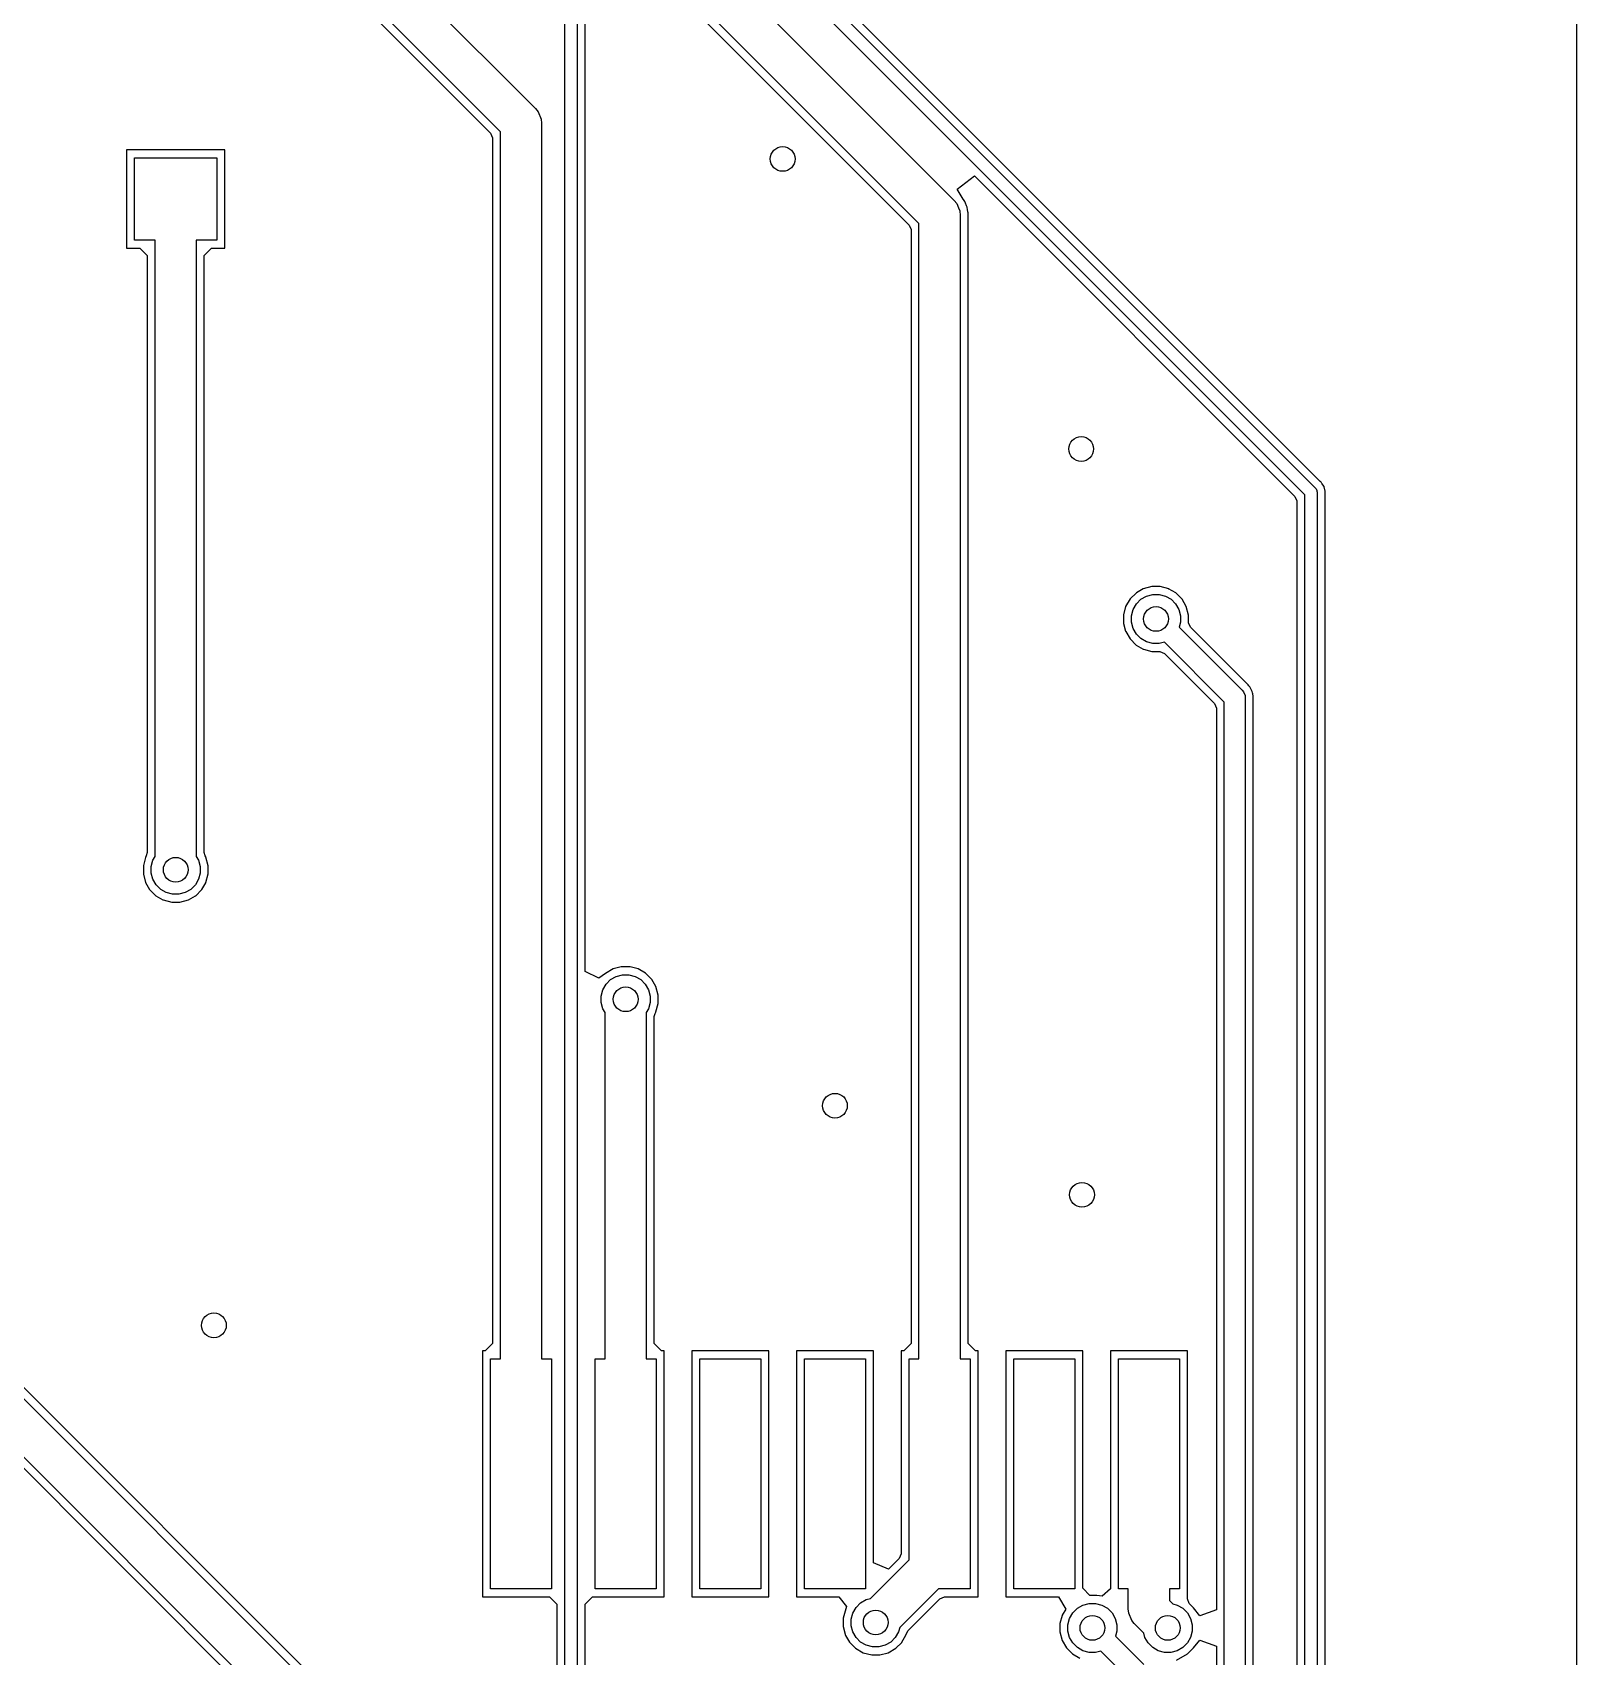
# Model space of a CAD drawing. Header units: inches. Extents: x 3.92 to 7.78, y -6.06 to -2.2.
# Drawn here: x 7.038 to 7.776, y -5.184 to -4.409 of the extents above; entities that cross this region are included whole.
import ezdxf

# ---------------------------------------------------------------- set-up
doc = ezdxf.new("R2010")
doc.units = ezdxf.units.IN
doc.header["$MEASUREMENT"] = 0
doc.layers.add('F.Cu', color=13, linetype='CONTINUOUS', true_color=0xc83434)

msp = doc.modelspace()

# ---------------------------------------------------------------- linework, layer by layer
at = {"layer": 'F.Cu', "linetype": 'CONTINUOUS'}
for p, q in [((7.17225, -4.18293), (7.47822, -4.48891)), ((7.46142, -4.49994), (7.15545, -4.19397)), ((7.26673, -4.24217), (7.65077, -4.62621)), ((7.65276, -4.62283), (7.27146, -4.2415)), ((7.64573, -4.62952), (7.26169, -4.24548)), ((7.12769, -4.29453), (7.27822, -4.44506)), ((7.77559, -4.29913), (7.77559, -6.0237)), ((7.10803, -4.30815), (7.25673, -4.45677)), ((7.26142, -4.4561), (7.11089, -4.30557)), ((7.3072, -4.35114), (7.45673, -4.50063)), ((7.29219, -5.79351), (7.29219, -4.36573)), ((7.29809, -4.36451), (7.29809, -5.79228)), ((7.30193, -4.85713), (7.30193, -4.36453)), ((7.27822, -4.44506), (7.27944, -4.44656)), ((7.27944, -4.44656), (7.27944, -4.44656)), ((7.27944, -4.44656), (7.28091, -4.4501)), ((7.28091, -4.4501), (7.2811, -4.45202)), ((7.2811, -4.45202), (7.2811, -5.02736)), ((7.25673, -4.45677), (7.25764, -4.45894)), ((7.25764, -4.45894), (7.25764, -5.03488)), ((7.26142, -5.02736), (7.26142, -4.4561)), ((7.1298, -4.46472), (7.08283, -4.46472)), ((7.08283, -4.46472), (7.08283, -4.51169)), ((7.1298, -4.51169), (7.1298, -4.46472)), ((7.08661, -4.50787), (7.08661, -4.4685)), ((7.08661, -4.4685), (7.12598, -4.4685)), ((7.12598, -4.4685), (7.12598, -4.50787)), ((7.47969, -4.4835), (7.48791, -4.47709)), ((7.48791, -4.47709), (7.64106, -4.63024)), ((7.47822, -4.48891), (7.47944, -4.4904)), ((7.47944, -4.4904), (7.48029, -4.49244)), ((7.48256, -4.48827), (7.47969, -4.4835)), ((7.48264, -4.48843), (7.48256, -4.48827)), ((7.48331, -4.48937), (7.48264, -4.48843)), ((7.48339, -4.48953), (7.48331, -4.48937)), ((7.48339, -4.48957), (7.48339, -4.48953)), ((7.48346, -4.48976), (7.48339, -4.48957)), ((7.48366, -4.49016), (7.48346, -4.48976)), ((7.48409, -4.49146), (7.48366, -4.49016)), ((7.48029, -4.49244), (7.48086, -4.49382)), ((7.48086, -4.49382), (7.48091, -4.49395)), ((7.48091, -4.49395), (7.48091, -4.49395)), ((7.48091, -4.49395), (7.4811, -4.49587)), ((7.4811, -4.49587), (7.4811, -5.02736)), ((7.48441, -4.49213), (7.48409, -4.49146)), ((7.48445, -4.4924), (7.48441, -4.49213)), ((7.48465, -4.49311), (7.48445, -4.4924)), ((7.4848, -4.49453), (7.48465, -4.49311)), ((7.48484, -4.49465), (7.4848, -4.49453)), ((7.48488, -4.495), (7.48484, -4.49465)), ((7.48492, -4.49555), (7.48488, -4.495)), ((7.48492, -5.03488), (7.48492, -4.49555)), ((7.45673, -4.50063), (7.45764, -4.5028)), ((7.45764, -4.5028), (7.45764, -5.03488)), ((7.46142, -5.02736), (7.46142, -4.49994)), ((7.08283, -4.51169), (7.08921, -4.51169)), ((7.09646, -4.50787), (7.08661, -4.50787)), ((7.08921, -4.51169), (7.09268, -4.51516)), ((7.09646, -4.52264), (7.09646, -4.50787)), ((7.12598, -4.50787), (7.11614, -4.50787)), ((7.11614, -4.50787), (7.11614, -4.52264)), ((7.11996, -4.51516), (7.12343, -4.51169)), ((7.12343, -4.51169), (7.1298, -4.51169)), ((7.09268, -4.51516), (7.09268, -4.80035)), ((7.11996, -4.80039), (7.11996, -4.51516)), ((7.09646, -4.8022), (7.09646, -4.52264)), ((7.11614, -4.52264), (7.11614, -4.8022)), ((7.64106, -4.63024), (7.64197, -4.6324)), ((7.64573, -6.01465), (7.64573, -4.62952)), ((7.65077, -4.62621), (7.65114, -4.62665)), ((7.65114, -4.62665), (7.65145, -4.62741)), ((7.65145, -4.62741), (7.65158, -4.62772)), ((7.65158, -4.62772), (7.65163, -4.6283)), ((7.65163, -4.6283), (7.65163, -6.01587)), ((7.65315, -4.62315), (7.65276, -4.62283)), ((7.65319, -4.62315), (7.65315, -4.62315)), ((7.65354, -4.6235), (7.65319, -4.62315)), ((7.65394, -4.62413), (7.65354, -4.6235)), ((7.65402, -4.62421), (7.65394, -4.62413)), ((7.65484, -4.62531), (7.65402, -4.62421)), ((7.655, -4.62559), (7.65484, -4.62531)), ((7.655, -4.62567), (7.655, -4.62559)), ((7.65547, -4.62772), (7.655, -4.62567)), ((7.65547, -4.62787), (7.65547, -4.62772)), ((7.65551, -4.62815), (7.65547, -4.62787)), ((7.65547, -4.62843), (7.65551, -4.62815)), ((7.65547, -6.01531), (7.65547, -4.62843)), ((7.64197, -4.6324), (7.64197, -5.83157)), ((7.56516, -4.67638), (7.56232, -4.67917)), ((7.56528, -4.67626), (7.56516, -4.67638)), ((7.56854, -4.67437), (7.56528, -4.67626)), ((7.57268, -4.67327), (7.56854, -4.67437)), ((7.57015, -4.67786), (7.57313, -4.67706)), ((7.57665, -4.67327), (7.57268, -4.67327)), ((7.57313, -4.67706), (7.57621, -4.67706)), ((7.57621, -4.67706), (7.57919, -4.67786)), ((7.58075, -4.67437), (7.57665, -4.67327)), ((7.58417, -4.67634), (7.58071, -4.67437)), ((7.58071, -4.67437), (7.58075, -4.67437)), ((7.58425, -4.67642), (7.58417, -4.67634)), ((7.58689, -4.67902), (7.58425, -4.67642)), ((7.56016, -4.68287), (7.55917, -4.68673)), ((7.56232, -4.67917), (7.56016, -4.68287)), ((7.56296, -4.68723), (7.56376, -4.68425)), ((7.56376, -4.68425), (7.5653, -4.68158)), ((7.5653, -4.68158), (7.56748, -4.6794)), ((7.56748, -4.6794), (7.57015, -4.67786)), ((7.57919, -4.67786), (7.58186, -4.6794)), ((7.58186, -4.6794), (7.58404, -4.68158)), ((7.58404, -4.68158), (7.58558, -4.68425)), ((7.58558, -4.68425), (7.58638, -4.68723)), ((7.58717, -4.67937), (7.58689, -4.67902)), ((7.58909, -4.68276), (7.58717, -4.67937)), ((7.5902, -4.68693), (7.58909, -4.68276)), ((7.55917, -4.68673), (7.55917, -4.69094)), ((7.55917, -4.69094), (7.56012, -4.69457)), ((7.56296, -4.69031), (7.56296, -4.68723)), ((7.56376, -4.69329), (7.56296, -4.69031)), ((7.58638, -4.69031), (7.58572, -4.69275)), ((7.58638, -4.68723), (7.58638, -4.69031)), ((7.5902, -4.69059), (7.5902, -4.68693)), ((7.5911, -4.69276), (7.5902, -4.69059)), ((7.56012, -4.69457), (7.56024, -4.69484)), ((7.56024, -4.69484), (7.56232, -4.69831)), ((7.56232, -4.69831), (7.56516, -4.70122)), ((7.5653, -4.69596), (7.56376, -4.69329)), ((7.56748, -4.69814), (7.5653, -4.69596)), ((7.57015, -4.69968), (7.56748, -4.69814)), ((7.57313, -4.70048), (7.57015, -4.69968)), ((7.57865, -4.69982), (7.57621, -4.70048)), ((7.60729, -4.72846), (7.57865, -4.69982)), ((7.58572, -4.69275), (7.61583, -4.72285)), ((7.61866, -4.72031), (7.5911, -4.69276)), ((7.56516, -4.70122), (7.56524, -4.70126)), ((7.56524, -4.70126), (7.5685, -4.70315)), ((7.5685, -4.70315), (7.5687, -4.70323)), ((7.5687, -4.70323), (7.57268, -4.70429)), ((7.57268, -4.70429), (7.5765, -4.70429)), ((7.57621, -4.70048), (7.57313, -4.70048)), ((7.5765, -4.70429), (7.57866, -4.7052)), ((7.57866, -4.7052), (7.6026, -4.72917)), ((7.61583, -4.72285), (7.61645, -4.72361)), ((7.61645, -4.72361), (7.61645, -4.72361)), ((7.61645, -4.72361), (7.6172, -4.72541)), ((7.61894, -4.72067), (7.61866, -4.72031)), ((7.61953, -4.72126), (7.61894, -4.72067)), ((7.6198, -4.72189), (7.61953, -4.72126)), ((7.62008, -4.72244), (7.6198, -4.72189)), ((7.62035, -4.7228), (7.62008, -4.72244)), ((7.62043, -4.72311), (7.62035, -4.7228)), ((7.62059, -4.72346), (7.62043, -4.72311)), ((7.62079, -4.72402), (7.62059, -4.72346)), ((7.6026, -4.72917), (7.6035, -4.73134)), ((7.6035, -4.73134), (7.6035, -5.16205)), ((7.60729, -5.73868), (7.60729, -4.72846)), ((7.6172, -4.72541), (7.61729, -4.72639)), ((7.61729, -4.72639), (7.61729, -5.74076)), ((7.62087, -4.72453), (7.62079, -4.72402)), ((7.62091, -4.72472), (7.62087, -4.72453)), ((7.62106, -4.72543), (7.62091, -4.72472)), ((7.62106, -4.72555), (7.62106, -4.72543)), ((7.6211, -4.72622), (7.62106, -4.72555)), ((7.6211, -5.74102), (7.6211, -4.72622)), ((7.09268, -4.80035), (7.09224, -4.80193)), ((7.12035, -4.80185), (7.11996, -4.80039)), ((7.09181, -4.80264), (7.09083, -4.80654)), ((7.09083, -4.80654), (7.09083, -4.81067)), ((7.09224, -4.80193), (7.09181, -4.80264)), ((7.09459, -4.80703), (7.09539, -4.80405)), ((7.09459, -4.81011), (7.09459, -4.80703)), ((7.09539, -4.80405), (7.09646, -4.8022)), ((7.11614, -4.8022), (7.11721, -4.80405)), ((7.11721, -4.80405), (7.11801, -4.80703)), ((7.11801, -4.80703), (7.11801, -4.81011)), ((7.12067, -4.80244), (7.12035, -4.80185)), ((7.12071, -4.80252), (7.12067, -4.80244)), ((7.12181, -4.80669), (7.12071, -4.80252)), ((7.12181, -4.81051), (7.12181, -4.80669)), ((7.09083, -4.81067), (7.09185, -4.81461)), ((7.09185, -4.81461), (7.09185, -4.81465)), ((7.09185, -4.81465), (7.09378, -4.81791)), ((7.09539, -4.81309), (7.09459, -4.81011)), ((7.09693, -4.81576), (7.09539, -4.81309)), ((7.09911, -4.81794), (7.09693, -4.81576)), ((7.11567, -4.81576), (7.11349, -4.81794)), ((7.11721, -4.81309), (7.11567, -4.81576)), ((7.11801, -4.81011), (7.11721, -4.81309)), ((7.11882, -4.81791), (7.12063, -4.8148)), ((7.12063, -4.8148), (7.12071, -4.81461)), ((7.12071, -4.81461), (7.12181, -4.81051)), ((7.09378, -4.81791), (7.09394, -4.81811)), ((7.09394, -4.81811), (7.09677, -4.82102)), ((7.09677, -4.82102), (7.09685, -4.82106)), ((7.09685, -4.82106), (7.10016, -4.82295)), ((7.10178, -4.81948), (7.09911, -4.81794)), ((7.10016, -4.82295), (7.10024, -4.82299)), ((7.10024, -4.82299), (7.10441, -4.82409)), ((7.10476, -4.82028), (7.10178, -4.81948)), ((7.10441, -4.82409), (7.10819, -4.82409)), ((7.10784, -4.82028), (7.10476, -4.82028)), ((7.11082, -4.81948), (7.10784, -4.82028)), ((7.10819, -4.82409), (7.11236, -4.82299)), ((7.11349, -4.81794), (7.11082, -4.81948)), ((7.11236, -4.82299), (7.11244, -4.82295)), ((7.11244, -4.82295), (7.11575, -4.82106)), ((7.11575, -4.82106), (7.11583, -4.82102)), ((7.11583, -4.82102), (7.11866, -4.81811)), ((7.11866, -4.81811), (7.11882, -4.81791)), ((7.31917, -4.85492), (7.31535, -4.85591)), ((7.32335, -4.85492), (7.31917, -4.85492)), ((7.32717, -4.85591), (7.32335, -4.85492)), ((7.30839, -4.86039), (7.30193, -4.85713)), ((7.31169, -4.85803), (7.30839, -4.86039)), ((7.31035, -4.86589), (7.31189, -4.86322)), ((7.31535, -4.85591), (7.31169, -4.85803)), ((7.31189, -4.86322), (7.31407, -4.86104)), ((7.31407, -4.86104), (7.31674, -4.8595)), ((7.31674, -4.8595), (7.31972, -4.8587)), ((7.31972, -4.8587), (7.3228, -4.8587)), ((7.3228, -4.8587), (7.32578, -4.8595)), ((7.32578, -4.8595), (7.32845, -4.86104)), ((7.33071, -4.85795), (7.32717, -4.85591)), ((7.32845, -4.86104), (7.33063, -4.86322)), ((7.33063, -4.86322), (7.33217, -4.86589)), ((7.33102, -4.85819), (7.33071, -4.85795)), ((7.3337, -4.86091), (7.33102, -4.85819)), ((7.33378, -4.86098), (7.3337, -4.86091)), ((7.33563, -4.86433), (7.33378, -4.86098)), ((7.30955, -4.86887), (7.31035, -4.86589)), ((7.30955, -4.87196), (7.30955, -4.86887)), ((7.33217, -4.86589), (7.33297, -4.86887)), ((7.33297, -4.86887), (7.33297, -4.87196)), ((7.33677, -4.86846), (7.33563, -4.86433)), ((7.33677, -4.8724), (7.33677, -4.86846)), ((7.31035, -4.87493), (7.30955, -4.87196)), ((7.31142, -4.87679), (7.31035, -4.87493)), ((7.31142, -5.02736), (7.31142, -4.87679)), ((7.33217, -4.87493), (7.3311, -4.87679)), ((7.3311, -4.87679), (7.3311, -5.02736)), ((7.33297, -4.87196), (7.33217, -4.87493)), ((7.33492, -4.87858), (7.33531, -4.87713)), ((7.33492, -5.03488), (7.33492, -4.87858)), ((7.33531, -4.87713), (7.33563, -4.87654)), ((7.33563, -4.87654), (7.33571, -4.87638)), ((7.33571, -4.87638), (7.33677, -4.8724)), ((6.9872, -5.01475), (7.21989, -5.24744)), ((7.22063, -5.24276), (6.99193, -5.01409)), ((7.19205, -5.24744), (6.9704, -5.02579)), ((6.96756, -5.02835), (7.17563, -5.23638)), ((7.26142, -5.04213), (7.26142, -5.02736)), ((7.2811, -5.02736), (7.2811, -5.04213)), ((7.31142, -5.04213), (7.31142, -5.02736)), ((7.3311, -5.02736), (7.3311, -5.04213)), ((7.46142, -5.04213), (7.46142, -5.02736)), ((7.4811, -5.02736), (7.4811, -5.04213)), ((7.25417, -5.03835), (7.25291, -5.03835)), ((7.25291, -5.03835), (7.25291, -5.15579)), ((7.25764, -5.03488), (7.25417, -5.03835)), ((7.33839, -5.03835), (7.33492, -5.03488)), ((7.33965, -5.03835), (7.33839, -5.03835)), ((7.33965, -5.15579), (7.33965, -5.03835)), ((7.38965, -5.03835), (7.35291, -5.03835)), ((7.35291, -5.03835), (7.35291, -5.15579)), ((7.38965, -5.15579), (7.38965, -5.03835)), ((7.43965, -5.03835), (7.40291, -5.03835)), ((7.40291, -5.03835), (7.40291, -5.15579)), ((7.43965, -5.13949), (7.43965, -5.03835)), ((7.45417, -5.03835), (7.45291, -5.03835)), ((7.45291, -5.03835), (7.45291, -5.13528)), ((7.45764, -5.03488), (7.45417, -5.03835)), ((7.48839, -5.03835), (7.48492, -5.03488)), ((7.48965, -5.03835), (7.48839, -5.03835)), ((7.48965, -5.15579), (7.48965, -5.03835)), ((7.53965, -5.03835), (7.50291, -5.03835)), ((7.50291, -5.03835), (7.50291, -5.15579)), ((7.53965, -5.15169), (7.53965, -5.03835)), ((7.58965, -5.03835), (7.55291, -5.03835)), ((7.55291, -5.03835), (7.55291, -5.15193)), ((7.58965, -5.15677), (7.58965, -5.03835)), ((7.25669, -5.15197), (7.25669, -5.04213)), ((7.25669, -5.04213), (7.26142, -5.04213)), ((7.2811, -5.04213), (7.28583, -5.04213)), ((7.28583, -5.04213), (7.28583, -5.15197)), ((7.30669, -5.15197), (7.30669, -5.04213)), ((7.30669, -5.04213), (7.31142, -5.04213)), ((7.3311, -5.04213), (7.33583, -5.04213)), ((7.33583, -5.04213), (7.33583, -5.15197)), ((7.35669, -5.15197), (7.35669, -5.04213)), ((7.35669, -5.04213), (7.38583, -5.04213)), ((7.38583, -5.04213), (7.38583, -5.15197)), ((7.40669, -5.15197), (7.40669, -5.04213)), ((7.40669, -5.04213), (7.43583, -5.04213)), ((7.43583, -5.04213), (7.43583, -5.15197)), ((7.45669, -5.13818), (7.45669, -5.04213)), ((7.45669, -5.04213), (7.46142, -5.04213)), ((7.4811, -5.04213), (7.48583, -5.04213)), ((7.48583, -5.04213), (7.48583, -5.15197)), ((7.50669, -5.15197), (7.50669, -5.04213)), ((7.50669, -5.04213), (7.53583, -5.04213)), ((7.53583, -5.04213), (7.53583, -5.15197)), ((7.55669, -5.15197), (7.55669, -5.04213)), ((7.55669, -5.04213), (7.58583, -5.04213)), ((7.58583, -5.04213), (7.58583, -5.15197)), ((7.43829, -5.15658), (7.45669, -5.13818)), ((7.44693, -5.14252), (7.43965, -5.13949)), ((7.45201, -5.13744), (7.44693, -5.14252)), ((7.45291, -5.13528), (7.45201, -5.13744)), ((7.25291, -5.15579), (7.28496, -5.15579)), ((7.28583, -5.15197), (7.25669, -5.15197)), ((7.28496, -5.15579), (7.28843, -5.15925)), ((7.30193, -5.15925), (7.30539, -5.15579)), ((7.30539, -5.15579), (7.33965, -5.15579)), ((7.33583, -5.15197), (7.30669, -5.15197)), ((7.35291, -5.15579), (7.38965, -5.15579)), ((7.38583, -5.15197), (7.35669, -5.15197)), ((7.40291, -5.15579), (7.42319, -5.15579)), ((7.43583, -5.15197), (7.40669, -5.15197)), ((7.42319, -5.15579), (7.42673, -5.16039)), ((7.43355, -5.15868), (7.43622, -5.15714)), ((7.43622, -5.15714), (7.43829, -5.15658)), ((7.47074, -5.15197), (7.45221, -5.1705)), ((7.45618, -5.17193), (7.47138, -5.15669)), ((7.48583, -5.15197), (7.47074, -5.15197)), ((7.47138, -5.15669), (7.47354, -5.15579)), ((7.47354, -5.15579), (7.48965, -5.15579)), ((7.50291, -5.15579), (7.52811, -5.15579)), ((7.53583, -5.15197), (7.50669, -5.15197)), ((7.52811, -5.15579), (7.53154, -5.16165)), ((7.54311, -5.15516), (7.53965, -5.15169)), ((7.54638, -5.15516), (7.54311, -5.15516)), ((7.54898, -5.15543), (7.54638, -5.15516)), ((7.55291, -5.15193), (7.54898, -5.15543)), ((7.56142, -5.15197), (7.55669, -5.15197)), ((7.56142, -5.16161), (7.56142, -5.15197)), ((7.58583, -5.15197), (7.5811, -5.15197)), ((7.5811, -5.15197), (7.5811, -5.15754)), ((7.5811, -5.15754), (7.58274, -5.15917)), ((7.59051, -5.15894), (7.58965, -5.15677)), ((7.28843, -5.15925), (7.28843, -5.19512)), ((7.30193, -5.19858), (7.30193, -5.15925)), ((7.42673, -5.16039), (7.42524, -5.16602)), ((7.42903, -5.16651), (7.42983, -5.16353)), ((7.42983, -5.16353), (7.43137, -5.16086)), ((7.43137, -5.16086), (7.43355, -5.15868)), ((7.52984, -5.16465), (7.52878, -5.16862)), ((7.52988, -5.16453), (7.52984, -5.16465)), ((7.53154, -5.16165), (7.52988, -5.16453)), ((7.53338, -5.16612), (7.53492, -5.16345)), ((7.53492, -5.16345), (7.5371, -5.16127)), ((7.5371, -5.16127), (7.53977, -5.15973)), ((7.53977, -5.15973), (7.54275, -5.15893)), ((7.54275, -5.15893), (7.54583, -5.15893)), ((7.54583, -5.15893), (7.54881, -5.15973)), ((7.54881, -5.15973), (7.55148, -5.16127)), ((7.55148, -5.16127), (7.55366, -5.16345)), ((7.55366, -5.16345), (7.5552, -5.16612)), ((7.56161, -5.16353), (7.56142, -5.16161)), ((7.56308, -5.16708), (7.56161, -5.16353)), ((7.58274, -5.15917), (7.5848, -5.15973)), ((7.5848, -5.15973), (7.58747, -5.16127)), ((7.58747, -5.16127), (7.58965, -5.16345)), ((7.58965, -5.16345), (7.5912, -5.16612)), ((7.59264, -5.1611), (7.59051, -5.15894)), ((7.59555, -5.1648), (7.59264, -5.1611)), ((7.6035, -5.16205), (7.59555, -5.1648)), ((7.42524, -5.16602), (7.42524, -5.17004)), ((7.42524, -5.17004), (7.42638, -5.17425)), ((7.42903, -5.16959), (7.42903, -5.16651)), ((7.42983, -5.17257), (7.42903, -5.16959)), ((7.43137, -5.17524), (7.42983, -5.17257)), ((7.45165, -5.17257), (7.45011, -5.17524)), ((7.45221, -5.1705), (7.45165, -5.17257)), ((7.45516, -5.17409), (7.45539, -5.17327)), ((7.45539, -5.17327), (7.45618, -5.17193)), ((7.52878, -5.16862), (7.52878, -5.1726)), ((7.52878, -5.1726), (7.52988, -5.17669)), ((7.53258, -5.1691), (7.53338, -5.16612)), ((7.53258, -5.17218), (7.53258, -5.1691)), ((7.53338, -5.17516), (7.53258, -5.17218)), ((7.5552, -5.16612), (7.556, -5.1691)), ((7.556, -5.17218), (7.55534, -5.17462)), ((7.556, -5.1691), (7.556, -5.17218)), ((7.5643, -5.16857), (7.56308, -5.16708)), ((7.56308, -5.16708), (7.56308, -5.16708)), ((7.56882, -5.17309), (7.5643, -5.16857)), ((7.56937, -5.17516), (7.56882, -5.17309)), ((7.5912, -5.16612), (7.59199, -5.1691)), ((7.59199, -5.17218), (7.5912, -5.17516)), ((7.59199, -5.1691), (7.59199, -5.17218)), ((7.42638, -5.17425), (7.42823, -5.17744)), ((7.42823, -5.17744), (7.42835, -5.17756)), ((7.42835, -5.17756), (7.43114, -5.18039)), ((7.43114, -5.18039), (7.43472, -5.18248)), ((7.43355, -5.17742), (7.43137, -5.17524)), ((7.43622, -5.17896), (7.43355, -5.17742)), ((7.4392, -5.17976), (7.43622, -5.17896)), ((7.44228, -5.17976), (7.4392, -5.17976)), ((7.44526, -5.17896), (7.44228, -5.17976)), ((7.44793, -5.17742), (7.44526, -5.17896)), ((7.44673, -5.18252), (7.45028, -5.18039)), ((7.45011, -5.17524), (7.44793, -5.17742)), ((7.45028, -5.18039), (7.45319, -5.17756)), ((7.45319, -5.17756), (7.45323, -5.17748)), ((7.45323, -5.17748), (7.45516, -5.17409)), ((7.52988, -5.17669), (7.53185, -5.18012)), ((7.53185, -5.18012), (7.5348, -5.18307)), ((7.53492, -5.17783), (7.53338, -5.17516)), ((7.5371, -5.18001), (7.53492, -5.17783)), ((7.53977, -5.18155), (7.5371, -5.18001)), ((7.55534, -5.17462), (7.56887, -5.18815)), ((7.57091, -5.17783), (7.56937, -5.17516)), ((7.57309, -5.18001), (7.57091, -5.17783)), ((7.57576, -5.18155), (7.57309, -5.18001)), ((7.58747, -5.18001), (7.5848, -5.18155)), ((7.58965, -5.17783), (7.58747, -5.18001)), ((7.5912, -5.17516), (7.58965, -5.17783)), ((7.58976, -5.18307), (7.5926, -5.18024)), ((7.5926, -5.18024), (7.59559, -5.1765)), ((7.59559, -5.1765), (7.6035, -5.17929)), ((7.6035, -5.17929), (7.6035, -5.73583)), ((7.43472, -5.18248), (7.43886, -5.18358)), ((7.43886, -5.18358), (7.44272, -5.18358)), ((7.44272, -5.18358), (7.44673, -5.18252)), ((7.5348, -5.18307), (7.53823, -5.18504)), ((7.54275, -5.18235), (7.53977, -5.18155)), ((7.54583, -5.18235), (7.54275, -5.18235)), ((7.54827, -5.18169), (7.54583, -5.18235)), ((7.5618, -5.19522), (7.54827, -5.18169)), ((7.57874, -5.18235), (7.57576, -5.18155)), ((7.58183, -5.18235), (7.57874, -5.18235)), ((7.5848, -5.18155), (7.58183, -5.18235)), ((7.58449, -5.1861), (7.58976, -5.18307))]:
    msp.add_line(p, q, dxfattribs=at)
at = {"layer": 'F.Cu'}
for centre in [(7.39629, -4.46907), (7.39629, -4.46907), (7.53892, -4.60759), (7.53892, -4.60759), (7.57467, -4.68877), (7.57467, -4.68877), (7.1063, -4.80857), (7.1063, -4.80857), (7.32126, -4.87041), (7.32126, -4.87041), (7.42126, -4.92126), (7.42126, -4.92126), (7.53929, -4.9638), (7.53929, -4.9638), (7.12454, -5.02615), (7.12454, -5.02615), (7.44074, -5.16805), (7.44074, -5.16805), (7.54429, -5.17064), (7.54429, -5.17064), (7.58028, -5.17064), (7.58028, -5.17064)]:
    msp.add_circle(centre, 0.00591, dxfattribs=at)

doc.saveas('drawing.dxf')
